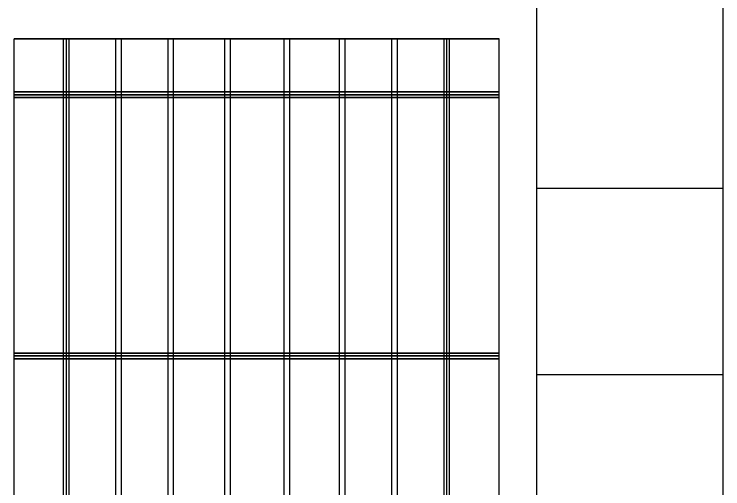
# Model space of a CAD drawing. Extents: x -24232 to 27340, y -23039 to 23489.
# Drawn here: x 6963 to 8863, y -20496 to -19224 of the extents above; entities that cross this region are included whole.
import ezdxf

# ---------------------------------------------------------------- set-up
doc = ezdxf.new("R2010")
doc.units = 0
doc.header["$LTSCALE"] = 10
for name, color, linetype in [('1', 1, 'CONTINUOUS'), ('11', 11, 'CONTINUOUS'), ('3', 3, 'CONTINUOUS')]:
    doc.layers.add(name, color=color, linetype=linetype)

msp = doc.modelspace()

# ---------------------------------------------------------------- linework, layer by layer
at = {"layer": '1'}
for p, q in [((7102.6, -21989.6), (7102.6, -19289.6)), ((8122.6, -21989.6), (8122.6, -19289.6)), ((6962.6, -19439.6), (8262.6, -19439.6)), ((8262.6, -19439.6), (6962.6, -19439.6)), ((8362.6, -19689.6), (8862.6, -19689.6)), ((6962.6, -20139.6), (8262.6, -20139.6)), ((8262.6, -20139.6), (6962.6, -20139.6)), ((8362.6, -20189.6), (8862.6, -20189.6))]:
    msp.add_line(p, q, dxfattribs=at)
at = {"layer": '11'}
for p, q in [((7095.1, -21989.6), (7095.1, -19289.6)), ((7110.1, -21989.6), (7110.1, -19289.6)), ((7235.1, -21989.6), (7235.1, -19289.6)), ((7250.1, -21989.6), (7250.1, -19289.6)), ((7375.1, -21989.6), (7375.1, -19289.6)), ((7390.1, -21989.6), (7390.1, -19289.6)), ((7527.8, -21989.6), (7527.8, -19289.6)), ((7542.8, -21989.6), (7542.8, -19289.6)), ((7686.7, -21989.6), (7686.7, -19289.6)), ((7701.7, -21989.6), (7701.7, -19289.6)), ((7835.1, -21989.6), (7835.1, -19289.6)), ((7850.1, -21989.6), (7850.1, -19289.6)), ((7975.1, -21989.6), (7975.1, -19289.6)), ((7990.1, -21989.6), (7990.1, -19289.6)), ((8115.1, -21989.6), (8115.1, -19289.6)), ((8130.1, -21989.6), (8130.1, -19289.6)), ((6962.6, -19432.1), (8262.6, -19432.1)), ((8262.6, -19432.1), (6962.6, -19432.1)), ((6962.6, -19447.1), (8262.6, -19447.1)), ((8262.6, -19447.1), (6962.6, -19447.1)), ((6962.6, -20132.1), (8262.6, -20132.1)), ((8262.6, -20132.1), (6962.6, -20132.1)), ((6962.6, -20147.1), (8262.6, -20147.1)), ((8262.6, -20147.1), (6962.6, -20147.1))]:
    msp.add_line(p, q, dxfattribs=at)
at = {"layer": '3', "color": 5}
for p, q in [((8362.6, -18689.6), (8362.6, -22189.6)), ((8862.6, -18689.6), (8862.6, -22189.6))]:
    msp.add_line(p, q, dxfattribs=at)
at = {"layer": '3'}
for p, q in [((6962.6, -21989.6), (6962.6, -19289.6)), ((6962.6, -21989.6), (6962.6, -19289.6)), ((6962.6, -19289.6), (8262.6, -19289.6)), ((8262.6, -19289.6), (6962.6, -19289.6)), ((8262.6, -21989.6), (8262.6, -19289.6)), ((8262.6, -21989.6), (8262.6, -19289.6))]:
    msp.add_line(p, q, dxfattribs=at)

doc.saveas('drawing.dxf')
